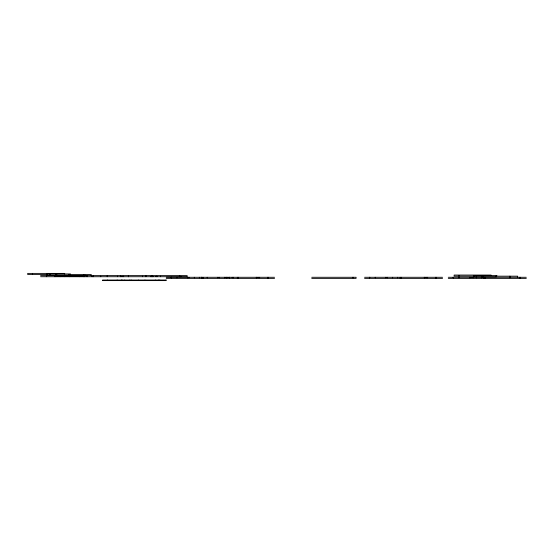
<?xml version="1.0" encoding="UTF-8"?>
<svg xmlns="http://www.w3.org/2000/svg" width="554" height="554" viewBox="0 0 554 554"><rect width="100%" height="100%" fill="white"/><g stroke="black" fill="none" stroke-linecap="round" stroke-linejoin="round"><path stroke-width="0.83" d="M46.945 273.953L70.517 273.953M47.672 274.507L27.7 274.507L27.7 273.399L64.659 273.399L64.659 273.953M68.689 274.507L91.23 274.507L91.23 275.615M46.945 275.061L70.517 275.061M40.574 275.615L187.162 275.615L187.162 276.723L40.574 276.723M473.372 275.615L496.945 275.615M56.626 276.169L84.935 276.169L84.935 275.061M474.099 276.169L454.128 276.169L454.128 275.061L491.079 275.061L491.079 275.615M495.823 276.169L517.651 276.169L517.651 277.277M473.372 276.723L496.495 276.723M166.262 277.277L274.549 277.277M311.736 277.277L356.097 277.277L356.097 278.385L311.736 278.385M364.553 277.277L442.57 277.277M448.283 277.277L526.3 277.277M166.262 278.385L274.549 278.385M364.553 278.385L442.57 278.385M448.283 278.385L526.3 278.385M520.289 277.277L520.289 278.385M519.382 277.277L519.382 278.385M509.909 276.169L509.909 277.831M485.069 277.277L485.069 278.385M483.954 277.277L483.954 278.385M483.455 276.723L483.455 277.831M482.769 275.615L482.769 276.723M482.001 276.169L482.001 277.277M481.398 277.277L481.398 277.831M476.357 275.615L476.357 276.723M476.357 277.277L476.357 277.831M473.061 277.277L473.061 277.831M470.921 277.277L470.921 277.831M469.64 277.277L469.64 277.831M458.996 275.615L458.996 276.169M458.996 277.277L458.996 277.831M453.477 277.277L453.477 277.831M453.151 277.277L453.151 277.831M436.559 277.277L436.559 278.385M435.652 277.277L435.652 278.385M427.626 277.277L427.626 277.831M426.171 277.277L426.171 277.831M424.966 277.277L424.966 277.831M424.322 277.277L424.322 277.831M401.331 277.277L401.331 278.385M400.223 277.277L400.223 278.385M397.668 277.277L397.668 277.831M392.62 277.277L392.62 277.831M387.191 277.277L387.191 277.831M385.909 277.277L385.909 277.831M375.259 277.277L375.259 277.831M369.747 277.277L369.747 277.831M369.421 277.277L369.421 277.831M353.431 277.277L353.431 277.831M352.794 277.277L352.794 277.831M268.538 277.277L268.538 278.385M267.63 277.277L267.63 278.385M259.611 277.277L259.611 277.831M258.157 277.277L258.157 277.831M256.945 277.277L256.945 277.831M256.308 277.277L256.308 277.831M238.268 277.277L238.268 278.385M237.361 277.277L237.361 278.385M233.317 277.277L233.317 277.831M232.202 277.277L232.202 277.831M229.647 277.277L229.647 277.831M229.342 277.277L229.342 277.831M227.888 277.277L227.888 277.831M226.676 277.277L226.676 277.831M226.039 277.277L226.039 277.831M224.605 277.277L224.605 277.831M219.169 277.277L219.169 277.831M217.888 277.277L217.888 277.831M207.244 277.277L207.244 277.831M203.048 277.277L203.048 278.385M201.933 277.277L201.933 278.385M201.725 277.277L201.725 277.831M201.4 277.277L201.4 277.831M199.378 277.277L199.378 277.831M194.336 277.277L194.336 277.831M188.9 277.277L188.9 277.831M187.619 277.277L187.619 277.831M180.867 276.169L180.867 276.723M179.413 275.615L179.357 276.723M176.975 277.277L176.975 277.831M171.456 277.277L171.456 277.831M171.131 277.277L171.131 277.831M160.591 276.169L160.591 276.723M159.794 280.047L159.794 280.601M157.024 276.169L157.024 276.723M156.076 276.169L156.076 276.723M155.279 280.047L155.279 280.601M152.966 276.169L152.966 276.723M152.274 275.615L152.274 276.723M151.505 276.169L151.505 276.723M150.903 276.169L150.903 276.723M145.861 275.615L145.861 276.723M144.961 280.047L144.961 280.601M142.565 276.169L142.565 276.723M138.424 280.047L138.424 280.601M131.201 280.047L131.201 280.601M129.83 280.047L129.83 280.601M128.5 276.169L128.5 276.723M128.383 275.615L128.383 276.723M124.788 280.047L124.788 280.601M123.632 276.169L123.632 276.723M122.088 276.169L122.088 276.723M122.095 280.047L122.095 280.601M121.492 280.047L121.492 280.601M120.633 275.615L120.633 276.723M117.573 276.169L117.573 276.723M117.171 280.047L117.171 280.601M107.428 280.047L107.428 280.601M107.254 275.615L107.254 276.723M100.717 276.169L100.717 276.723M93.494 275.615L93.494 276.723M92.123 276.169L92.123 276.723M87.082 275.615L87.082 276.723M84.388 275.615L84.388 276.723M83.786 276.169L83.786 276.723M83.481 274.507L83.425 276.169M79.457 276.169L79.457 276.723M69.721 276.169L69.721 276.723M64.853 276.169L64.853 276.723M60.144 275.615L60.144 276.723M57.034 275.061L57.034 276.169M56.342 273.953L56.342 275.061M55.573 274.507L55.573 275.615M54.971 276.169L54.971 276.723M49.929 273.953L49.929 275.061M46.633 276.169L46.633 276.723M32.568 273.953L32.568 274.507M166.089 280.047L102.559 280.047L102.559 280.601L166.089 280.601L166.089 280.047M158.34 280.601L158.34 280.047L158.285 280.601"/></g></svg>
